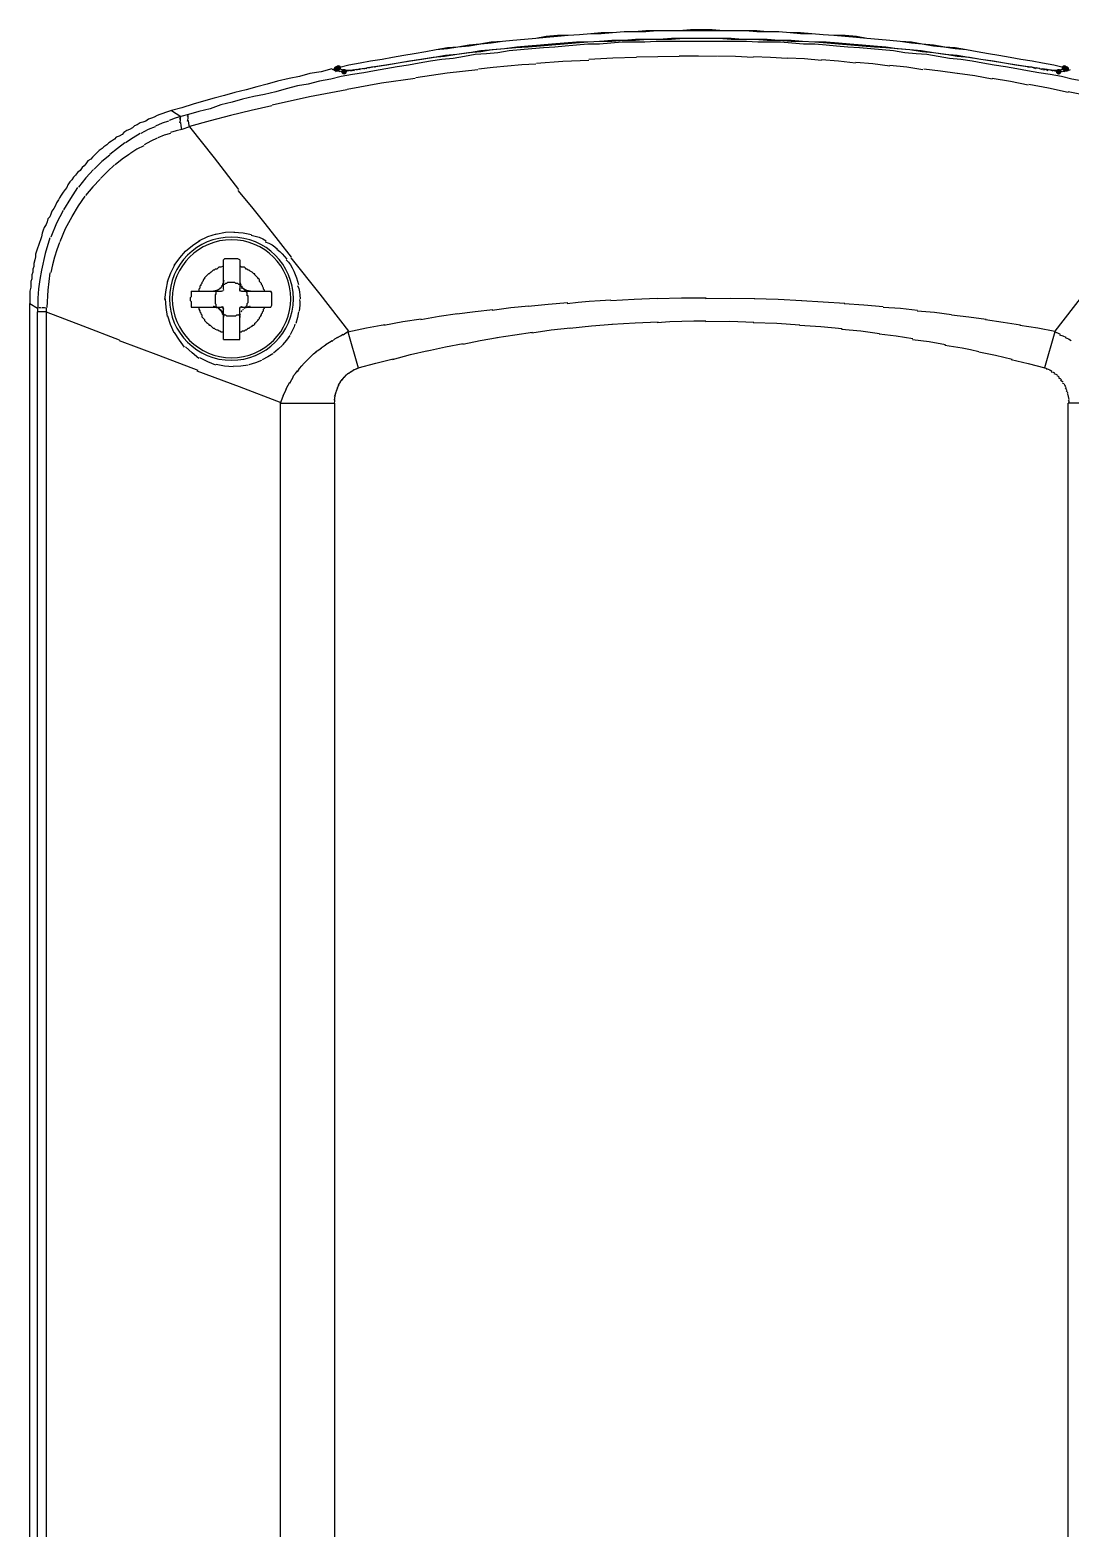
# Model space of a CAD drawing. Header units: millimetres. Extents: x 9 to 367, y 9 to 251.
# Drawn here: x 158 to 204.4, y 167.9 to 234.7 of the extents above; entities that cross this region are included whole.
import ezdxf

# ---------------------------------------------------------------- set-up
doc = ezdxf.new("R2010")
doc.units = ezdxf.units.MM
doc.layers.add('图层 1', color=7, linetype='Continuous')

msp = doc.modelspace()

# ---------------------------------------------------------------- hatches: boundary and pattern name
at = {"layer": '图层 1'}
h = msp.add_hatch(color=7, dxfattribs=at)
edge = h.paths.add_edge_path()
edge.add_arc((171.703894, 232.960298), 0.12506, 0, 360)
h = msp.add_hatch(color=7, dxfattribs=at)
edge = h.paths.add_edge_path()
edge.add_arc((171.703894, 232.960298), 0.12506, 0, 360)
h = msp.add_hatch(color=7, dxfattribs=at)
edge = h.paths.add_edge_path()
edge.add_arc((171.788667, 233.002667), 0.12506, 0, 360)
h = msp.add_hatch(color=7, dxfattribs=at)
edge = h.paths.add_edge_path()
edge.add_arc((172.042737, 232.833333), 0.12506, 0, 360)
h = msp.add_hatch(color=7, dxfattribs=at)
edge = h.paths.add_edge_path()
edge.add_arc((203.919667, 232.833333), 0.12506, 0, 360)
h = msp.add_hatch(color=7, dxfattribs=at)
edge = h.paths.add_edge_path()
edge.add_arc((204.173596, 233.002667), 0.12506, 0, 360)
h = msp.add_hatch(color=7, dxfattribs=at)
edge = h.paths.add_edge_path()
edge.add_arc((204.258333, 232.960298), 0.12506, 0, 360)
h = msp.add_hatch(color=7, dxfattribs=at)
edge = h.paths.add_edge_path()
edge.add_arc((204.258333, 232.960298), 0.12506, 0, 360)

# ---------------------------------------------------------------- linework, layer by layer
at = {"layer": '图层 1', "color": 7, "lineweight": 25}
for points in [[(204.173596, 233.002667), (203.707929, 233.129667), (203.199929, 233.214333), (202.734263, 233.299), (202.226263, 233.383667), (201.760596, 233.468333), (201.252949, 233.553), (200.786929, 233.637667), (200.278929, 233.722333), (199.813616, 233.807), (199.305263, 233.891667), (198.839596, 233.934), (198.331596, 234.018667), (197.823596, 234.061), (197.357929, 234.145667), (196.849929, 234.188), (196.384263, 234.230333), (195.876263, 234.272667), (195.368263, 234.315), (194.902949, 234.399667), (194.394596, 234.442), (193.886596, 234.442), (193.421282, 234.484333), (192.912929, 234.526667), (192.405282, 234.569), (191.939263, 234.569), (191.431263, 234.611333), (190.923263, 234.611333), (190.457596, 234.653667), (189.949596, 234.653667), (189.441596, 234.653667), (188.975929, 234.653667), (188.467929, 234.696), (187.959929, 234.696), (187.494263, 234.696), (186.986263, 234.653667), (186.478263, 234.653667), (186.012596, 234.653667), (185.504596, 234.653667), (184.996596, 234.611333), (184.530929, 234.611333), (184.022929, 234.569), (183.514929, 234.569), (183.049263, 234.526667), (182.541263, 234.484333), (182.033263, 234.442), (181.567596, 234.442), (181.059596, 234.399667), (180.593929, 234.315), (180.085929, 234.272667), (179.577929, 234.230333), (179.112263, 234.188), (178.604263, 234.145667), (178.096263, 234.061), (177.630596, 234.018667), (177.122596, 233.934), (176.656929, 233.891667), (176.148929, 233.807), (175.683263, 233.722333), (175.175263, 233.637667), (174.709596, 233.553), (174.201596, 233.468333), (173.735929, 233.383667), (173.227929, 233.299), (172.762263, 233.214333), (172.254263, 233.129667), (171.788596, 233.002667)], [(204.173596, 233.002667), (203.707929, 233.129667), (203.199929, 233.214333), (202.734263, 233.299), (202.226263, 233.383667), (201.760596, 233.468333), (201.252949, 233.553), (200.786929, 233.637667), (200.278929, 233.722333), (199.813616, 233.807), (199.305263, 233.849333), (198.797263, 233.934), (198.331596, 233.976333), (197.823596, 234.061), (197.357929, 234.103333), (196.849929, 234.188), (196.384263, 234.230333), (195.876263, 234.272667), (195.368263, 234.315), (194.902949, 234.357333), (194.394596, 234.399667), (193.886596, 234.442), (193.421282, 234.484333), (192.912929, 234.526667), (192.405282, 234.526667), (191.939263, 234.569), (191.431263, 234.611333), (190.923263, 234.611333), (190.457596, 234.611333), (189.949596, 234.653667), (189.441596, 234.653667), (188.975929, 234.653667), (188.467929, 234.653667), (187.959929, 234.653667), (187.494263, 234.653667), (186.986263, 234.653667), (186.478263, 234.653667), (186.012596, 234.653667), (185.504596, 234.611333), (184.996596, 234.611333), (184.530929, 234.611333), (184.022929, 234.569), (183.514929, 234.526667), (183.049263, 234.526667), (182.541263, 234.484333), (182.033263, 234.442), (181.567596, 234.399667), (181.059596, 234.357333), (180.593929, 234.315), (180.085929, 234.272667), (179.577929, 234.230333), (179.112263, 234.188), (178.604263, 234.103333), (178.138596, 234.061), (177.630596, 233.976333), (177.122596, 233.934), (176.656929, 233.849333), (176.148929, 233.807), (175.683263, 233.722333), (175.175263, 233.637667), (174.709596, 233.553), (174.201596, 233.468333), (173.735929, 233.383667), (173.227929, 233.299), (172.762263, 233.214333), (172.254263, 233.129667), (171.788596, 233.002667)], [(202.522702, 232.875702), (202.057035, 232.960369), (201.549035, 233.045035), (201.041035, 233.129702), (200.532682, 233.214369), (200.067369, 233.299035), (199.559369, 233.383702), (199.051369, 233.426035), (198.543369, 233.510702), (198.035369, 233.595369), (197.569702, 233.637702), (197.061702, 233.680035), (196.553702, 233.764702), (196.045702, 233.807035), (195.537702, 233.849369), (195.029702, 233.891702), (194.521702, 233.934035), (194.013702, 233.976369), (193.548035, 234.018702), (193.040035, 234.061035), (192.532035, 234.061035), (192.024035, 234.103369), (191.516035, 234.145702), (191.007683, 234.145702), (190.500035, 234.145702), (189.991683, 234.188035), (189.484035, 234.188035), (188.976035, 234.188035), (188.468035, 234.188035), (187.960035, 234.188035), (187.452035, 234.188035), (186.986369, 234.188035), (186.478369, 234.188035), (185.970369, 234.188035), (185.462369, 234.145702), (184.954369, 234.145702), (184.446369, 234.145702), (183.938369, 234.103369), (183.430369, 234.061035), (182.922369, 234.061035), (182.414369, 234.018702), (181.906369, 233.976369), (181.440702, 233.934035), (180.932702, 233.891702), (180.424702, 233.849369), (179.916702, 233.807035), (179.408702, 233.764702), (178.900702, 233.680035), (178.392702, 233.637702), (177.884702, 233.595369), (177.419035, 233.510702), (176.911035, 233.426035), (176.403035, 233.383702), (175.895035, 233.299035), (175.387035, 233.214369), (174.921369, 233.129702), (174.413369, 233.045035), (173.905369, 232.960369), (173.397369, 232.875702)], [(202.565071, 233.045035), (202.057071, 233.129702), (201.506737, 233.214369), (200.998737, 233.299035), (200.448404, 233.383702), (199.940404, 233.468369), (199.390071, 233.510702), (198.882071, 233.595369), (198.331737, 233.680035), (197.823737, 233.722369), (197.273404, 233.807035), (196.765404, 233.849369), (196.215071, 233.891702), (195.707071, 233.934035), (195.156737, 233.976369), (194.648737, 234.018702), (194.098404, 234.061035), (193.590404, 234.103369), (193.040071, 234.145702), (192.489384, 234.188035), (191.981737, 234.188035), (191.431051, 234.230369), (190.923404, 234.230369), (190.372718, 234.272702), (189.865071, 234.272702), (189.314384, 234.272702), (188.764404, 234.315035), (188.256051, 234.315035), (187.706071, 234.315035), (187.198071, 234.315035), (186.647737, 234.272702), (186.097404, 234.272702), (185.589404, 234.272702), (185.039071, 234.230369), (184.531071, 234.230369), (183.980737, 234.188035), (183.430404, 234.188035), (182.922404, 234.145702), (182.372071, 234.103369), (181.864071, 234.061035), (181.313737, 234.018702), (180.805737, 233.976369), (180.255404, 233.934035), (179.705071, 233.891702), (179.197071, 233.849369), (178.646737, 233.807035), (178.138737, 233.722369), (177.588404, 233.680035), (177.080404, 233.595369), (176.530071, 233.510702), (176.022071, 233.468369), (175.471737, 233.383702), (174.963737, 233.299035), (174.455737, 233.214369), (173.905404, 233.129702), (173.397404, 233.045035)], [(202.522702, 233.045035), (202.014702, 233.129702), (201.506702, 233.214369), (200.956369, 233.299035), (200.448369, 233.383702), (199.898035, 233.468369), (199.390035, 233.553035), (198.839702, 233.595369), (198.331702, 233.680035), (197.781369, 233.764702), (197.273369, 233.807035), (196.723035, 233.849369), (196.215035, 233.934035), (195.664702, 233.976369), (195.156702, 234.018702), (194.606369, 234.061035), (194.098369, 234.103369), (193.548035, 234.145702), (193.040035, 234.145702), (192.489702, 234.188035), (191.981702, 234.230369), (191.431369, 234.230369), (190.923369, 234.272702), (190.373035, 234.272702), (189.822702, 234.272702), (189.314702, 234.315035), (188.764369, 234.315035), (188.256369, 234.315035), (187.706035, 234.315035), (187.198035, 234.315035), (186.647702, 234.315035), (186.097369, 234.272702), (185.589369, 234.272702), (185.039035, 234.272702), (184.531035, 234.230369), (183.980702, 234.230369), (183.472702, 234.188035), (182.922369, 234.145702), (182.414369, 234.145702), (181.864035, 234.103369), (181.313702, 234.061035), (180.805702, 234.018702), (180.255369, 233.976369), (179.747369, 233.934035), (179.197035, 233.849369), (178.689035, 233.807035), (178.138702, 233.764702), (177.630702, 233.680035), (177.080369, 233.595369), (176.572369, 233.553035), (176.064369, 233.468369), (175.514035, 233.383702), (175.006035, 233.299035), (174.455702, 233.214369), (173.947702, 233.129702), (173.439702, 233.045035)], [(180.593965, 233.172), (179.965717, 233.13406), (179.329565, 233.081204), (178.68832, 233.016772), (178.044792, 232.944106)], [(182.964702, 233.341298), (181.794582, 233.296407), (180.623669, 233.207595)], [(185.081369, 233.468263), (184.026166, 233.433073), (182.967524, 233.378304)], [(186.986333, 233.510631), (186.039434, 233.502826), (185.086978, 233.476765)], [(188.679596, 233.510631), (187.849775, 233.524831), (186.994024, 233.520509)], [(190.288474, 233.468263), (189.507733, 233.509979), (188.714027, 233.523649)], [(191.812227, 233.425894), (191.064824, 233.469506), (190.305514, 233.495391)], [(193.336333, 233.341298), (192.584652, 233.401226), (191.828208, 233.440781)], [(194.860474, 233.214369), (194.103942, 233.303665), (193.342119, 233.35936)], [(196.384227, 233.087227), (195.627431, 233.182081), (194.86693, 233.250211)], [(171.492369, 232.960298), (171.026702, 232.833298), (170.518702, 232.748631), (170.053035, 232.621631), (169.587369, 232.536965), (169.079369, 232.409965), (168.613702, 232.282965), (168.148035, 232.155965), (167.682369, 232.028965), (167.174369, 231.901965), (166.708702, 231.774965), (166.243035, 231.647965), (165.777369, 231.520965), (165.311702, 231.393965), (164.803702, 231.224631), (164.338035, 231.097631)], [(173.397333, 232.875702), (172.931667, 232.791035), (172.423667, 232.706369), (171.915667, 232.621702), (171.45, 232.494702), (170.942, 232.410035), (170.434, 232.283035), (169.968333, 232.198369), (169.460333, 232.071369), (168.994667, 231.944369), (168.486667, 231.817369), (168.021, 231.732702), (167.513, 231.605702), (167.047333, 231.478702), (166.539333, 231.351702), (166.073667, 231.182369), (165.565667, 231.055369), (165.1, 230.928369)], [(171.534561, 232.917894), (171.492227, 232.960227)], [(171.619333, 232.875702), (171.595168, 232.908157), (171.563594, 232.932146)], [(171.788667, 233.002667), (171.746333, 233.002667), (171.704, 233.002667), (171.704, 232.960333), (171.661667, 232.960333), (171.661667, 232.918), (171.619333, 232.918), (171.619333, 232.875667)], [(171.661702, 232.917894), (171.619369, 232.875561)], [(171.661702, 232.917894), (171.619369, 232.875561)], [(171.703894, 232.833333), (171.682551, 232.873815), (171.633691, 232.894717)], [(171.703894, 232.960298), (171.661561, 232.960298), (171.661561, 232.917965)], [(171.703894, 232.960298), (171.661561, 232.960298), (171.661561, 232.917965)], [(171.788667, 233.002667), (171.757843, 233.016381), (171.720933, 232.997022)], [(171.788667, 233.002667), (171.758636, 233.013338), (171.721992, 232.993847)], [(171.873404, 232.833333), (171.813079, 232.851634), (171.742171, 232.865436)], [(171.788667, 233.002667), (171.821872, 232.995126), (171.855342, 232.974092)], [(171.831035, 232.960298), (171.909749, 232.94579), (171.972852, 232.931018)], [(171.957965, 232.833333), (171.928331, 232.840874), (171.888115, 232.843917)], [(171.957965, 232.917894), (172.061902, 232.911676), (172.15552, 232.900961)], [(172.084929, 232.833333), (172.037922, 232.846298), (171.972393, 232.843917)], [(172.127298, 232.875702), (172.109659, 232.883551), (172.075087, 232.863355)], [(172.254263, 232.875702), (172.197554, 232.866045), (172.109624, 232.855594)], [(172.127298, 232.875702), (172.162796, 232.896825), (172.177392, 232.899691)], [(172.169667, 232.875702), (172.225935, 232.897971), (172.252569, 232.902513)], [(172.169667, 232.875702), (172.192333, 232.896604), (172.209178, 232.900044)], [(175.217737, 232.537071), (173.706129, 232.316673), (172.183143, 232.046004)], [(172.212071, 232.875702), (172.276805, 232.90119), (172.310848, 232.907099)], [(172.508333, 232.875702), (172.408453, 232.889945), (172.295608, 232.878524)], [(172.296631, 232.875702), (172.347343, 232.907099), (172.386942, 232.915213)], [(172.381369, 232.875702), (172.435167, 232.916139), (172.484733, 232.927207)], [(172.465965, 232.917894), (172.543708, 232.934254), (172.607429, 232.944)], [(172.762227, 232.917894), (172.655115, 232.927507), (172.525514, 232.911191)], [(172.592894, 232.917894), (172.681706, 232.951717), (172.759405, 232.966225)], [(172.720035, 232.960298), (172.84805, 232.980054), (172.946166, 232.995576)], [(173.058702, 232.960298), (172.936773, 232.972072), (172.792355, 232.95289)], [(172.931737, 232.960298), (173.057458, 233.009422), (173.172332, 233.032618)], [(173.397333, 233.045035), (173.246697, 233.027617), (173.088653, 233.001996)], [(173.143263, 233.002667), (173.284594, 233.048528), (173.403966, 233.072164)], [(173.397333, 233.045035), (173.439667, 233.045035)], [(173.439702, 233.045035), (173.432426, 233.066422)], [(178.011702, 232.917894), (176.63631, 232.763774), (175.239221, 232.566527)], [(197.865965, 232.917894), (197.141271, 233.031268), (196.388531, 233.113686)], [(199.390071, 232.748596), (198.655764, 232.856899), (197.902407, 232.950385)], [(200.956192, 232.494667), (200.187048, 232.646185), (199.414201, 232.759603)], [(202.565071, 232.240596), (201.771321, 232.403094), (200.959579, 232.536224)], [(210.862227, 230.928369), (210.396914, 231.055369), (209.888561, 231.182369), (209.422894, 231.351702), (208.914894, 231.478702), (208.449227, 231.605702), (207.941228, 231.732702), (207.475561, 231.817369), (206.967561, 231.944369), (206.502247, 232.071369), (205.993894, 232.198369), (205.486247, 232.283035), (205.020228, 232.410035), (204.512227, 232.494702), (204.046914, 232.621702), (203.538561, 232.706369), (203.030561, 232.791035), (202.522561, 232.875702)], [(202.522702, 233.045035), (202.547964, 233.061136), (202.562081, 233.066422)], [(202.522702, 233.045035), (202.565035, 233.045035)], [(202.565071, 233.045035), (202.716589, 233.047328), (202.845882, 233.029513)], [(202.903737, 232.960298), (202.750235, 233.02393), (202.592234, 233.056606)], [(202.818965, 233.002667), (202.962369, 233.006283), (203.085665, 232.990319)], [(203.2, 232.917894), (203.056816, 232.973148), (202.909664, 233.002208)], [(203.072859, 232.960298), (203.181735, 232.971278), (203.281351, 232.960298)], [(203.453894, 232.875702), (203.336596, 232.927737), (203.205539, 232.953313)], [(203.242369, 232.917894), (203.303961, 232.936409), (203.35464, 232.94325), (203.398043, 232.942352), (203.437807, 232.93765)], [(203.411526, 232.917894), (203.496104, 232.926758), (203.561103, 232.921069)], [(203.665772, 232.875702), (203.582429, 232.894355), (203.472097, 232.911685)], [(203.538667, 232.917894), (203.605739, 232.915248), (203.656142, 232.910486)], [(203.623404, 232.875702), (203.688095, 232.902337), (203.728179, 232.903571)], [(203.877298, 232.833333), (203.793866, 232.863849), (203.701967, 232.878489)], [(203.707824, 232.875702), (203.751877, 232.898236), (203.780849, 232.900396)], [(203.750192, 232.875702), (203.795745, 232.89656), (203.818278, 232.899691)], [(203.792561, 232.875702), (203.827971, 232.897001), (203.844066, 232.901102)], [(203.834929, 232.875702), (203.934236, 232.909965), (204.026135, 232.930735)], [(203.834929, 232.875702), (203.88498, 232.883551), (203.924182, 232.863355)], [(204.004439, 232.833333), (203.954786, 232.847753), (203.888728, 232.855558)], [(204.004439, 232.917894), (204.083638, 232.945852), (204.143786, 232.974339)], [(204.088824, 232.833333), (204.065937, 232.840874), (204.026382, 232.843917)], [(204.215965, 232.833333), (204.179188, 232.848944), (204.11119, 232.843917)], [(204.131192, 232.960298), (204.173967, 232.996943), (204.196103, 233.031206)], [(204.173596, 233.002667), (204.236699, 233.016381), (204.278371, 232.997022)], [(204.173596, 233.002667), (204.235905, 233.013338), (204.277313, 232.993847)], [(204.343071, 232.875702), (204.300737, 232.918035), (204.300737, 232.960369), (204.258404, 232.960369), (204.258404, 233.002702), (204.216071, 233.002702), (204.173737, 233.002702)], [(204.343071, 232.875702), (204.308895, 232.875481), (204.256993, 232.865471)], [(204.300702, 232.917894), (204.258369, 232.960227)], [(204.300702, 232.917894), (204.300702, 232.960227), (204.258369, 232.960227)], [(204.343071, 232.875702), (204.300737, 232.875702), (204.300737, 232.918035)], [(204.343071, 232.875702), (204.300737, 232.918035)], [(204.427843, 232.917894), (204.401385, 232.908766), (204.365401, 232.894611)], [(172.169667, 232.028894), (170.500895, 231.707734), (168.829214, 231.339214)], [(204.343071, 231.901965), (203.467961, 232.105826), (202.587296, 232.269206)], [(206.247859, 231.520929), (205.312998, 231.745076), (204.347445, 231.943557)], [(168.825369, 231.309227), (167.903522, 231.106375), (166.983031, 230.884439), (166.064458, 230.646297), (165.148366, 230.394827)], [(164.337929, 231.097702), (164.210929, 231.055369), (164.083929, 231.013035), (163.956929, 230.970702), (163.829929, 230.928369), (163.702929, 230.886035), (163.575929, 230.801369), (163.448929, 230.759035), (163.321929, 230.716702), (163.194929, 230.632035), (163.067929, 230.589702), (162.940929, 230.547369), (162.813929, 230.462702), (162.686929, 230.420369), (162.602263, 230.335702), (162.475263, 230.251035), (162.348263, 230.208702), (162.221263, 230.124035), (162.136596, 230.039369), (162.009596, 229.954702), (161.882596, 229.912369), (161.797929, 229.827702), (161.670929, 229.743035), (161.543929, 229.658369), (161.459263, 229.573702), (161.332263, 229.489035), (161.247596, 229.404369), (161.120596, 229.319702), (161.035929, 229.235035), (160.908929, 229.108035), (160.824263, 229.023369), (160.739596, 228.938702), (160.612596, 228.854035), (160.527929, 228.727035), (160.443263, 228.642369), (160.358596, 228.557702), (160.273929, 228.430702), (160.146929, 228.346035), (160.062263, 228.219035), (159.977596, 228.134369), (159.892929, 228.007369), (159.808263, 227.922702), (159.723596, 227.795702), (159.681263, 227.668702), (159.596596, 227.584035), (159.511929, 227.457035), (159.427263, 227.330035), (159.342596, 227.203035), (159.300263, 227.118369), (159.215596, 226.991369), (159.173263, 226.864369), (159.088596, 226.737369), (159.003929, 226.610369), (158.961596, 226.483369), (158.919263, 226.356369), (158.834596, 226.271702), (158.792263, 226.144702), (158.749929, 226.017702), (158.665263, 225.890702), (158.622929, 225.763702), (158.580596, 225.636702), (158.538263, 225.467369), (158.495929, 225.340369), (158.453596, 225.213369), (158.411263, 225.086369), (158.368929, 224.959369), (158.326596, 224.832369), (158.284263, 224.705369), (158.284263, 224.578369), (158.241929, 224.451369), (158.199596, 224.282035), (158.199596, 224.155035), (158.157263, 224.028035), (158.157263, 223.901035), (158.114929, 223.774035), (158.114929, 223.604702), (158.072596, 223.477702), (158.072596, 223.350702), (158.072596, 223.223702), (158.030263, 223.054369), (158.030263, 222.927369), (158.030263, 222.800369), (158.030263, 222.673369), (158.030263, 222.504035)], [(164.211, 230.631929), (163.925867, 230.539678), (163.627506, 230.412502)], [(164.761333, 230.843631), (164.50407, 230.759053), (164.234636, 230.663362)], [(164.337929, 231.097702), (164.761263, 230.843702)], [(164.718965, 230.716667), (164.753537, 230.802568), (164.781759, 230.846136)], [(164.718965, 230.547333), (164.748025, 230.655239), (164.752479, 230.756531)], [(164.803737, 230.250894), (164.780674, 230.423711), (164.761051, 230.564514)], [(165.1, 230.928369), (164.761333, 230.843702)], [(165.057631, 230.843631), (165.084707, 230.903074), (165.109137, 230.942409)], [(165.057631, 230.631929), (165.085104, 230.752888), (165.085854, 230.855591)], [(165.142369, 230.378), (165.120055, 230.528636), (165.09933, 230.665514)], [(162.940965, 230.081737), (162.627433, 229.881183), (162.29644, 229.664754)], [(163.618263, 230.378), (163.297544, 230.250162), (162.97656, 230.083431)], [(163.703, 229.870035), (163.41822, 229.731085), (163.120211, 229.571232)], [(164.295561, 230.081737), (164.010605, 230.000907), (163.729352, 229.881712)], [(164.803737, 230.250894), (164.550134, 230.204504), (164.296796, 230.118955)], [(165.142369, 230.378), (164.803702, 230.251)], [(165.142369, 230.378), (166.241051, 228.986689), (167.335235, 227.582942)], [(162.263667, 229.658333), (161.938317, 229.411874), (161.600797, 229.143983)], [(162.475369, 229.150369), (162.151166, 228.936541), (161.832255, 228.687524)], [(163.110298, 229.531369), (162.796502, 229.376102), (162.483765, 229.17718)], [(160.866667, 228.473035), (160.525354, 228.095122), (160.189333, 227.679638)], [(161.586333, 229.107965), (161.236466, 228.823935), (160.893478, 228.494131)], [(161.798035, 228.684561), (161.48887, 228.391314), (161.170444, 228.078489)], [(161.162929, 228.049631), (160.828628, 227.704571), (160.512054, 227.31797)], [(160.147, 227.668631), (159.836864, 227.187575), (159.529639, 226.675562)], [(160.485631, 227.287596), (160.18405, 226.85681), (159.894376, 226.382368)], [(167.301227, 227.541667), (167.908601, 226.809774), (168.506316, 226.066174), (169.097682, 225.3149), (169.686005, 224.559989)], [(159.512071, 226.652667), (159.219926, 226.07442), (158.960326, 225.457808)], [(159.892894, 226.356369), (159.604454, 225.821513), (159.357025, 225.247235)], [(158.919333, 225.425), (158.714634, 224.729278), (158.541156, 223.990958)], [(159.342737, 225.213298), (159.22949, 224.897948), (159.126264, 224.568244), (159.034613, 224.227957), (158.956093, 223.880856)], [(164.973035, 224.832263), (165.273999, 225.090981), (165.60486, 225.307102)], [(165.565596, 225.298035), (165.965823, 225.480465), (166.356524, 225.604952)], [(166.327667, 225.594333), (166.749942, 225.67362), (167.156342, 225.690994)], [(167.131929, 225.678894), (167.537712, 225.6542), (167.917566, 225.571297)], [(167.893965, 225.551965), (168.076472, 225.508132), (168.248859, 225.448954), (168.41278, 225.376546), (168.569887, 225.293026)], [(168.528894, 225.255667), (168.686437, 225.195705), (168.828006, 225.118348), (168.957073, 225.027364), (169.077111, 224.926525)], [(164.465071, 224.197333), (164.711442, 224.53966), (164.974482, 224.833039)], [(167.386, 224.451227), (167.301333, 224.493561), (167.259, 224.493561), (167.174333, 224.493561), (167.132, 224.493561), (167.089667, 224.493561), (167.005, 224.493561), (166.962667, 224.493561), (166.920333, 224.493561), (166.835667, 224.493561), (166.793333, 224.493561), (166.708667, 224.493561), (166.666333, 224.451227)], [(169.037071, 224.917035), (169.170939, 224.81861), (169.288072, 224.711983), (169.391976, 224.598345), (169.486157, 224.478885)], [(169.672, 224.536), (170.965416, 222.911635), (172.246925, 221.268219)], [(206.290263, 224.536), (205.029259, 222.911635), (203.752379, 221.268219)], [(158.538298, 223.985631), (158.468349, 223.570699), (158.417648, 223.1514), (158.386791, 222.729324), (158.376373, 222.306056)], [(158.919333, 223.858702), (158.829904, 223.09873), (158.787042, 222.314946)], [(164.168631, 223.477667), (164.315519, 223.866251), (164.496009, 224.220969)], [(166.666298, 224.154965), (166.623965, 224.154965), (166.539298, 224.112631), (166.496965, 224.112631), (166.454631, 224.112631), (166.412298, 224.070298), (166.369965, 224.027965), (166.285298, 224.027965), (166.242965, 223.985631), (166.200631, 223.985631), (166.158298, 223.943298), (166.115965, 223.900965), (166.073631, 223.858631), (166.031298, 223.816298), (165.988965, 223.816298), (165.946631, 223.773965), (165.904298, 223.731631), (165.861965, 223.689298), (165.819631, 223.646965), (165.819631, 223.604631), (165.777298, 223.562298), (165.734965, 223.477631), (165.692631, 223.435298), (165.692631, 223.392965), (165.650298, 223.350631), (165.650298, 223.308298), (165.607965, 223.265965), (165.607965, 223.181298), (165.565631, 223.138965), (165.565631, 223.096631), (165.565631, 223.054298)], [(166.666298, 223.139), (166.666298, 224.451333)], [(167.386, 224.451227), (167.386, 223.138894)], [(168.486702, 223.054263), (168.486702, 223.096596), (168.444369, 223.138929), (168.444369, 223.181263), (168.402035, 223.265929), (168.402035, 223.308263), (168.359702, 223.350596), (168.359702, 223.392929), (168.317369, 223.435263), (168.275035, 223.477596), (168.275035, 223.562263), (168.232702, 223.604596), (168.190369, 223.646929), (168.148035, 223.689263), (168.105702, 223.731596), (168.063369, 223.773929), (168.063369, 223.816263), (168.021035, 223.816263), (167.978702, 223.858596), (167.936369, 223.900929), (167.851702, 223.943263), (167.809369, 223.985596), (167.767035, 223.985596), (167.724702, 224.027929), (167.682369, 224.027929), (167.640035, 224.070263), (167.597702, 224.112596), (167.513035, 224.112596), (167.470702, 224.112596), (167.428369, 224.154929), (167.386035, 224.154929)], [(169.460298, 224.451227), (169.56504, 224.339662), (169.655825, 224.215925), (169.734836, 224.082927), (169.804256, 223.94358)], [(169.798929, 223.943263), (169.921696, 223.6479), (170.008479, 223.341424)], [(164.041667, 222.673404), (164.102918, 223.102117), (164.187717, 223.495376)], [(166.370035, 223.096631), (166.417131, 223.113609), (166.44306, 223.126617)], [(166.412227, 223.096631), (166.460999, 223.136319), (166.485958, 223.15484)], [(166.454596, 223.139), (166.502574, 223.168413), (166.52621, 223.186978)], [(166.497, 223.181369), (166.541185, 223.203946), (166.562617, 223.223349)], [(166.539369, 223.181369), (166.57619, 223.237637), (166.594755, 223.263213)], [(166.581737, 223.265965), (166.611812, 223.300598), (166.62998, 223.323953), (166.640078, 223.339833), (166.645943, 223.352042)], [(166.581737, 223.223596), (166.607622, 223.2796), (166.622659, 223.306499)], [(166.623929, 223.392894), (166.666483, 223.423145), (166.677552, 223.448633)], [(166.623929, 223.350702), (166.653166, 223.375485), (166.664146, 223.399738)], [(166.666298, 223.477667), (166.685039, 223.521323), (166.68817, 223.549633)], [(166.666298, 223.435298), (166.680718, 223.471943), (166.685348, 223.498798)], [(166.666298, 223.139), (166.684951, 223.152538)], [(166.666298, 223.139), (166.681468, 223.134855)], [(167.386, 223.350702), (167.343667, 223.350702), (167.301333, 223.393035), (167.259, 223.393035), (167.216667, 223.393035), (167.174333, 223.435369), (167.132, 223.435369), (167.089667, 223.435369), (167.047333, 223.435369), (167.005, 223.435369), (166.962667, 223.435369), (166.920333, 223.435369), (166.878, 223.435369), (166.835667, 223.435369), (166.793333, 223.393035), (166.751, 223.393035), (166.708667, 223.350702), (166.666333, 223.350702)], [(167.386, 223.520035), (167.389528, 223.498869)], [(167.386, 223.477667), (167.397289, 223.448739)], [(167.386, 223.435298), (167.401919, 223.422378), (167.410694, 223.399667)], [(167.386, 223.392894), (167.415986, 223.374682), (167.429039, 223.351972)], [(167.386, 223.139), (167.386706, 223.166164)], [(167.386, 223.096631), (167.389881, 223.131997), (167.388469, 223.145668)], [(167.386, 223.096631), (167.396142, 223.114976), (167.394114, 223.125912)], [(167.428369, 223.350702), (167.452005, 223.306605)], [(167.428369, 223.265965), (167.462456, 223.279547), (167.479874, 223.263495)], [(167.470561, 223.223596), (167.494417, 223.238148), (167.512189, 223.223596)], [(167.470561, 223.181369), (167.503479, 223.19624), (167.524889, 223.199537), (167.538625, 223.19516)], [(167.512929, 223.181369), (167.563818, 223.169683), (167.588777, 223.154557)], [(167.555333, 223.139), (167.605781, 223.138118), (167.631886, 223.126653)], [(169.968263, 223.308333), (170.022067, 223.171819), (170.056325, 223.024524), (170.074774, 222.870084), (170.081152, 222.712139)], [(158.030333, 117.051596), (158.030333, 222.503929)], [(158.030333, 222.503894), (158.369, 222.292227)], [(164.168631, 221.911333), (164.101648, 222.319674), (164.079379, 222.712139)], [(165.226965, 223.054263), (165.226965, 222.969596), (165.226965, 222.927263), (165.226965, 222.884929), (165.226965, 222.800263), (165.184631, 222.757929), (165.184631, 222.673263), (165.184631, 222.630929), (165.226965, 222.588596), (165.226965, 222.503929), (165.226965, 222.461596), (165.226965, 222.419263), (165.226965, 222.334596)], [(165.226965, 223.054263), (166.581631, 223.054263)], [(166.158333, 223.054263), (166.22029, 223.061318), (166.250761, 223.064141)], [(166.242894, 223.054263), (166.30075, 223.071902)], [(166.285298, 223.054263), (166.32353, 223.07587), (166.349856, 223.085307)], [(166.370035, 223.054263), (166.327702, 223.011929), (166.327702, 222.969596), (166.327702, 222.927263), (166.285369, 222.884929), (166.285369, 222.842596), (166.285369, 222.800263), (166.285369, 222.757929), (166.285369, 222.715596), (166.285369, 222.673263), (166.285369, 222.630929), (166.285369, 222.588596), (166.285369, 222.546263), (166.285369, 222.503929), (166.327702, 222.461596), (166.327702, 222.419263), (166.327702, 222.376929), (166.370035, 222.334596)], [(166.327667, 223.054263), (166.371191, 223.089937), (166.397517, 223.103652)], [(166.581737, 223.054263), (166.608681, 223.0637)], [(166.623929, 223.054263), (166.646199, 223.079442)], [(166.623929, 223.054263), (166.630897, 223.069961)], [(166.666298, 223.096631), (166.674765, 223.112639)], [(167.386, 223.054263), (167.405623, 223.094347), (167.403286, 223.107179)], [(167.428369, 223.054263), (167.423694, 223.081074)], [(167.428369, 223.054263), (167.43882, 223.071108)], [(167.470561, 223.054263), (167.451158, 223.068727)], [(167.470561, 223.054263), (168.782894, 223.054263)], [(167.597702, 223.096631), (167.650134, 223.110742), (167.67743, 223.103687)], [(167.640071, 223.096631), (167.696339, 223.092839), (167.72509, 223.085342)], [(167.682263, 222.334561), (167.682263, 222.376894), (167.724596, 222.419227), (167.724596, 222.461561), (167.724596, 222.503894), (167.766929, 222.546227), (167.766929, 222.588561), (167.766929, 222.630894), (167.766929, 222.673227), (167.766929, 222.715561), (167.766929, 222.757894), (167.766929, 222.800227), (167.766929, 222.842561), (167.724596, 222.842561), (167.724596, 222.884894), (167.724596, 222.927227), (167.724596, 222.969561), (167.682263, 223.011894), (167.682263, 223.054227)], [(167.724631, 223.054263), (167.749326, 223.074195), (167.77402, 223.071902)], [(167.767035, 223.054263), (167.798124, 223.065287), (167.824185, 223.064141)], [(167.809404, 223.054263), (167.84746, 223.06101), (167.874668, 223.061671)], [(168.782965, 222.334561), (168.825298, 222.419227), (168.825298, 222.461561), (168.825298, 222.503894), (168.825298, 222.588561), (168.825298, 222.630894), (168.825298, 222.673227), (168.825298, 222.757894), (168.825298, 222.800227), (168.825298, 222.884894), (168.825298, 222.927227), (168.825298, 222.969561), (168.782965, 223.054227)], [(170.053, 222.673404), (170.067453, 222.556447), (170.067552, 222.428841), (170.055877, 222.294487), (170.035008, 222.15729)], [(180.255333, 222.376965), (181.148655, 222.473538), (182.022397, 222.543123)], [(181.990965, 222.503894), (182.488409, 222.55922), (182.977287, 222.600688), (183.460543, 222.632035), (183.94112, 222.657)], [(183.938298, 222.631035), (184.977846, 222.697269), (186.015806, 222.731224)], [(186.012596, 222.715596), (187.102062, 222.747831), (188.188882, 222.754402)], [(188.171808, 222.715596), (189.276487, 222.739982), (190.368202, 222.721241)], [(190.33049, 222.715596), (191.409064, 222.684728), (192.458799, 222.636927)], [(192.447157, 222.631035), (193.421176, 222.57975), (194.385671, 222.512855)], [(194.352298, 222.503894), (195.235433, 222.442202), (196.092904, 222.3649)], [(158.368965, 222.292369), (158.368965, 222.123035)], [(158.368965, 117.475), (158.368965, 222.123)], [(158.75, 222.123035), (158.369, 222.123035)], [(158.411333, 222.292369), (158.402734, 222.307362), (158.376408, 222.30648)], [(158.538298, 222.292369), (158.501212, 222.308023), (158.435287, 222.309655)], [(158.75, 222.292369), (158.677107, 222.311286), (158.576433, 222.312477)], [(158.75, 222.292369), (158.75, 222.207702), (158.75, 222.123035)], [(158.75, 222.123035), (160.39659, 221.508055), (162.016722, 220.880905)], [(158.75, 222.123035), (158.75, 117.475035)], [(164.465071, 221.191667), (164.300191, 221.559702), (164.175793, 221.939908)], [(165.226965, 222.334561), (166.581631, 222.334561)], [(165.565596, 222.334561), (165.565596, 222.292227), (165.565596, 222.249894), (165.607929, 222.165227), (165.607929, 222.122894), (165.650263, 222.080561), (165.650263, 222.038227), (165.692596, 221.995894), (165.692596, 221.911227), (165.734929, 221.868894), (165.777263, 221.826561), (165.819596, 221.784227), (165.819596, 221.741894), (165.861929, 221.699561), (165.904263, 221.657227), (165.946596, 221.614894), (165.988929, 221.572561), (166.031263, 221.530227), (166.073596, 221.530227), (166.115929, 221.487894), (166.158263, 221.445561), (166.200596, 221.403227), (166.242929, 221.403227), (166.285263, 221.360894), (166.369929, 221.318561), (166.412263, 221.318561), (166.454596, 221.276227), (166.496929, 221.276227), (166.539263, 221.233894), (166.623929, 221.233894), (166.666263, 221.233894)], [(166.242894, 222.334561), (166.224594, 222.358858), (166.200208, 222.362783)], [(166.285298, 222.334561), (166.273965, 222.354537), (166.250726, 222.359961)], [(166.327667, 222.334561), (166.322728, 222.345629), (166.300856, 222.3522)], [(166.370035, 222.292369), (166.370564, 222.326897), (166.349927, 222.338935)], [(166.412227, 222.292369), (166.416593, 222.309126), (166.397411, 222.320591)], [(166.454596, 222.25), (166.460946, 222.281441), (166.442954, 222.297272)], [(166.497, 222.207631), (166.503041, 222.250009), (166.486064, 222.269367)], [(166.539369, 222.165263), (166.54197, 222.215004), (166.526316, 222.237229)], [(166.581737, 222.123035), (166.577636, 222.176393), (166.562687, 222.200646)], [(166.581737, 222.334561), (166.593335, 222.35877), (166.603609, 222.361019)], [(166.581737, 222.334561), (166.611194, 222.355287), (166.623718, 222.355375)], [(166.581737, 222.334561), (166.627907, 222.348584), (166.642062, 222.346202)], [(166.581737, 222.080667), (166.598908, 222.113122), (166.604271, 222.134994), (166.601631, 222.149723), (166.59479, 222.160747)], [(166.623929, 222.038298), (166.632264, 222.09095), (166.622871, 222.117673)], [(166.623929, 222.334561), (166.648359, 222.338485), (166.658502, 222.33315)], [(166.623929, 222.292369), (166.647494, 222.312047), (166.661103, 222.32015), (166.671554, 222.31671)], [(166.623929, 221.995929), (166.650873, 222.04501), (166.645802, 222.072129)], [(166.666298, 221.953737), (166.670002, 221.997393), (166.664181, 222.024646)], [(166.666298, 222.292369), (166.675911, 222.30476)], [(166.666298, 222.292369), (166.682173, 222.287694)], [(166.666298, 222.25), (166.685172, 222.264773)], [(166.666298, 220.895404), (166.666298, 222.250071)], [(166.666298, 222.038298), (166.708631, 221.995965), (166.750965, 221.995965), (166.793298, 221.953631), (166.835631, 221.953631), (166.877965, 221.953631), (166.920298, 221.953631), (166.962631, 221.953631), (167.004965, 221.953631), (167.047298, 221.953631), (167.089631, 221.953631), (167.131965, 221.953631), (167.174298, 221.953631), (167.216631, 221.953631), (167.258965, 221.995965), (167.301298, 221.995965), (167.343631, 221.995965), (167.385965, 222.038298)], [(166.666298, 221.911333), (166.679748, 221.948728), (166.677587, 221.975539)], [(166.666298, 221.868965), (166.684687, 221.899304), (166.685348, 221.925409)], [(167.386, 222.292369), (167.420528, 222.334922), (167.432567, 222.345991)], [(167.386, 221.234035), (167.428333, 221.234035), (167.470667, 221.234035), (167.513, 221.276369), (167.597667, 221.276369), (167.64, 221.318702), (167.682333, 221.318702), (167.724667, 221.361035), (167.767, 221.403369), (167.809333, 221.403369), (167.851667, 221.445702), (167.936333, 221.488035), (167.978667, 221.530369), (168.021, 221.530369), (168.063333, 221.572702), (168.063333, 221.615035), (168.105667, 221.657369), (168.148, 221.699702), (168.190333, 221.742035), (168.232667, 221.784369), (168.275, 221.826702), (168.275, 221.869035), (168.317333, 221.911369), (168.359667, 221.996035), (168.359667, 222.038369), (168.402, 222.080702), (168.402, 222.123035), (168.444333, 222.165369), (168.444333, 222.250035), (168.486667, 222.292369), (168.486667, 222.334702)], [(167.386, 222.292369), (167.407387, 222.322311), (167.416339, 222.332938)], [(167.386, 222.292369), (167.403286, 222.31671)], [(167.386, 222.25), (167.390586, 222.285013), (167.394114, 222.298331)], [(167.386, 222.25), (167.388469, 222.278575)], [(167.386, 220.895404), (167.386, 222.250071)], [(167.386, 221.995929), (167.400243, 221.996547), (167.397289, 221.975468)], [(167.386, 221.953737), (167.389528, 221.925162)], [(167.386, 221.911333), (167.387014, 221.898281), (167.386706, 221.874644)], [(167.428369, 222.038298), (167.41073, 222.02454)], [(167.428369, 222.334561), (167.458178, 222.355992), (167.471055, 222.361019)], [(167.428369, 222.334561), (167.451299, 222.355375)], [(167.470561, 222.123035), (167.464431, 222.134942), (167.452216, 222.117744)], [(167.470561, 222.334561), (167.481232, 222.358991), (167.491375, 222.362783)], [(167.470561, 222.334561), (168.782894, 222.334561)], [(167.555333, 222.25), (167.548631, 222.2373)], [(167.597702, 222.292369), (167.588883, 222.269438)], [(167.724631, 222.334561), (167.677359, 222.32045)], [(167.767035, 222.334561), (167.748559, 222.343954), (167.725055, 222.338794)], [(167.809404, 222.334561), (167.797189, 222.353567), (167.774126, 222.3522)], [(167.851596, 222.334561), (167.846569, 222.358506), (167.824079, 222.359961)], [(170.010631, 222.123035), (169.969356, 221.875826), (169.883631, 221.610096)], [(173.820561, 221.530333), (174.662245, 221.689789), (175.479322, 221.819611)], [(175.471631, 221.784227), (176.288312, 221.932659), (177.100759, 222.046694)], [(177.080333, 222.038298), (177.888459, 222.144705), (178.682297, 222.237618)], [(178.646631, 222.207631), (179.477644, 222.319065), (180.282462, 222.400601)], [(196.087929, 222.334561), (196.859763, 222.283364), (197.627099, 222.202269)], [(197.612071, 222.165263), (198.381038, 222.107451), (199.137834, 222.014979)], [(199.136176, 221.995929), (199.90995, 221.90628), (200.681343, 221.795199)], [(200.659929, 221.784227), (201.450549, 221.672617), (202.223441, 221.545397)], [(164.930667, 220.556737), (164.695673, 220.864977), (164.476289, 221.202321)], [(169.841298, 221.572702), (169.81183, 221.46306), (169.764304, 221.345645), (169.702888, 221.224196), (169.631748, 221.102449)], [(171.746263, 220.979965), (171.88217, 221.063132), (172.008024, 221.134129)], [(172.000369, 221.106929), (172.127016, 221.197064), (172.247313, 221.268149)], [(172.212071, 221.234035), (173.045993, 221.413467), (173.855309, 221.559296)], [(172.212071, 221.234035), (172.677737, 219.625369)], [(178.858333, 220.979965), (179.658918, 221.10648), (180.441247, 221.217384)], [(180.424631, 221.191667), (181.287085, 221.321577), (182.138426, 221.419208)], [(182.117894, 221.403369), (183.07401, 221.506336), (184.015839, 221.581521)], [(183.980667, 221.572702), (185.028769, 221.642331), (186.051472, 221.687355)], [(186.012596, 221.657263), (186.568491, 221.690396), (187.113571, 221.710135), (187.651442, 221.719225), (188.185707, 221.72041)], [(188.171808, 221.699631), (189.254042, 221.704129), (190.325163, 221.673173)], [(190.288474, 221.657263), (191.346455, 221.620265), (192.375861, 221.552841)], [(192.362772, 221.530333), (193.31708, 221.469832), (194.260011, 221.376522)], [(194.225192, 221.361), (195.088572, 221.276025), (195.92417, 221.166972)], [(195.918808, 221.149298), (196.670313, 221.054665), (197.415997, 220.937279)], [(202.184035, 221.530333), (202.983562, 221.408669), (203.752132, 221.268219)], [(203.750192, 221.234035), (203.284878, 219.625369)], [(203.750192, 221.234035), (203.870181, 221.196773), (203.989376, 221.134905)], [(162.009561, 220.853), (163.766041, 220.196966), (165.51723, 219.520558)], [(165.565596, 220.048596), (165.264015, 220.295452), (164.966932, 220.561888)], [(166.666298, 220.895404), (166.708631, 220.895404), (166.793298, 220.895404), (166.835631, 220.895404), (166.920298, 220.895404), (166.962631, 220.895404), (167.004965, 220.895404), (167.089631, 220.895404), (167.131965, 220.895404), (167.174298, 220.895404), (167.258965, 220.895404), (167.301298, 220.895404), (167.385965, 220.895404)], [(169.290965, 220.641298), (169.102317, 220.463719), (168.891973, 220.290637)], [(169.629596, 221.064702), (169.47455, 220.868734), (169.297279, 220.660066)], [(170.772702, 220.345035), (170.911079, 220.437507), (171.030935, 220.52601)], [(171.026596, 220.514369), (171.148613, 220.609795), (171.269307, 220.69358)], [(171.238298, 220.683702), (171.386729, 220.771764), (171.513465, 220.849507)], [(171.492369, 220.810631), (171.633832, 220.918493), (171.76048, 220.995134)], [(175.767894, 220.387227), (176.566627, 220.562823), (177.351866, 220.71778)], [(177.334404, 220.683702), (178.115013, 220.853344), (178.884509, 220.986738)], [(197.400192, 220.895404), (198.146273, 220.805005), (198.878331, 220.673859)], [(198.839526, 220.641298), (199.234488, 220.586783), (199.617974, 220.52056), (199.993588, 220.445738), (200.364937, 220.365426)], [(203.962071, 221.106929), (204.109532, 221.062744), (204.235826, 220.996863)], [(204.215965, 220.979965), (204.357914, 220.922682), (204.483723, 220.850848)], [(166.327667, 219.752298), (165.958132, 219.902537), (165.602356, 220.07897)], [(167.089702, 219.667561), (166.709804, 219.707777), (166.335463, 219.781861)], [(168.359561, 219.964), (168.09317, 219.858652), (167.787355, 219.768914)], [(168.867737, 220.260298), (168.648618, 220.123112), (168.396426, 219.987248)], [(170.137596, 219.709929), (170.256659, 219.834901), (170.363021, 219.945585)], [(170.349298, 219.921631), (170.467435, 220.048102), (170.577898, 220.153406)], [(170.561, 220.133333), (170.685619, 220.248868), (170.800183, 220.346411)], [(172.677667, 219.625369), (173.463303, 219.839372), (174.233064, 220.036707)], [(174.201596, 220.006369), (175.005929, 220.219843), (175.789096, 220.399716)], [(200.363667, 220.345035), (201.104456, 220.194046), (201.841806, 220.017657)], [(201.803, 220.006369), (202.565529, 219.829054), (203.296308, 219.633482)], [(165.481035, 219.498404), (167.365574, 218.798008), (169.222596, 218.079884)], [(167.767035, 219.752298), (167.438908, 219.705026), (167.090407, 219.686329)], [(169.629596, 218.948035), (169.70928, 219.115384), (169.792932, 219.248602)], [(169.756737, 219.244333), (169.874256, 219.371377), (169.968757, 219.492336)], [(169.968263, 219.456035), (170.061925, 219.605525), (170.158763, 219.724852)], [(171.957965, 219.075), (172.004355, 219.153581), (172.050745, 219.209408)], [(172.042737, 219.201965), (172.151746, 219.310973)], [(172.127298, 219.286702), (172.202572, 219.355582), (172.261706, 219.403824)], [(172.254263, 219.371263), (172.317895, 219.441377), (172.378088, 219.484504)], [(172.339, 219.456035), (172.430899, 219.515699), (172.495281, 219.551285)], [(172.465965, 219.540596), (172.547148, 219.576535), (172.607429, 219.601627)], [(172.592894, 219.582965), (172.65291, 219.61639), (172.702608, 219.633412)], [(203.284737, 219.625369), (203.342725, 219.617828), (203.390923, 219.602085)], [(203.36951, 219.582965), (203.444784, 219.575909), (203.50286, 219.55192)], [(203.496263, 219.540596), (203.561527, 219.518459), (203.620441, 219.48521)], [(203.581035, 219.456035), (203.674565, 219.442277), (203.73661, 219.404177)], [(203.707824, 219.371263), (203.789712, 219.354462), (203.847524, 219.310938)], [(203.834929, 219.286702), (203.898165, 219.257774), (203.949229, 219.208738)], [(203.919667, 219.201965), (203.991942, 219.154604), (204.039611, 219.100365)], [(169.333333, 218.397702), (169.40821, 218.561435), (169.480442, 218.712732)], [(169.460298, 218.693965), (169.550609, 218.850157), (169.630337, 218.989945)], [(171.619333, 218.355333), (171.657654, 218.426462), (171.676131, 218.493622)], [(171.661702, 218.482263), (171.691556, 218.557757), (171.713207, 218.623727)], [(171.703894, 218.609227), (171.73388, 218.685692), (171.759633, 218.749986)], [(171.746263, 218.736333), (171.785245, 218.810461), (171.816818, 218.873211)], [(171.788667, 218.863298), (171.845552, 218.931472), (171.883917, 218.990651)], [(171.873404, 218.990263), (171.961246, 219.102093)], [(204.004439, 219.075), (204.074951, 219.042236), (204.116622, 218.988569)], [(204.088824, 218.948035), (204.147914, 218.925457), (204.183721, 218.87113)], [(204.173596, 218.863298), (204.211784, 218.809544), (204.239918, 218.748645)], [(204.215965, 218.736333), (204.261561, 218.684431), (204.28652, 218.622739)], [(204.258333, 218.609227), (204.302563, 218.556443), (204.323244, 218.492811)], [(204.300702, 218.482263), (204.33523, 218.42476), (204.350444, 218.358791)], [(169.206369, 218.059035), (169.277938, 218.244067), (169.343952, 218.411107)], [(169.206369, 121.496808), (169.206369, 218.059141)], [(169.206369, 218.059035), (171.619369, 218.059035)], [(171.619333, 218.186), (171.63759, 218.286277), (171.648967, 218.359567)], [(171.619333, 218.059035), (171.626742, 218.148112), (171.632033, 218.221313)], [(171.619333, 218.059035), (171.619333, 121.496702)], [(206.756035, 218.059035), (204.343035, 218.059035)], [(204.343071, 218.355333), (204.367059, 218.221278)], [(204.343071, 218.186), (204.368515, 218.146312), (204.373057, 218.080167)], [(204.343071, 121.496808), (204.343071, 218.059141)]]:
    msp.add_lwpolyline(points, dxfattribs=at)
for points in [[(167.470561, 222.165263), (167.486287, 222.176056)], [(167.512929, 222.207631), (167.525585, 222.215745)], [(167.640071, 222.292369), (167.649772, 222.306215)]]:
    msp.add_lwpolyline(points, close=True, dxfattribs=at)
for centre, major_axis, ratio in [((167.017912, 222.712033), (2.764543, 0), 0.992982), ((167.023521, 222.712033), (2.643187, 0), 0.994795)]:
    msp.add_ellipse(centre, major_axis=major_axis, ratio=ratio, start_param=0, end_param=6.283185, dxfattribs=at)

doc.saveas('drawing.dxf')
